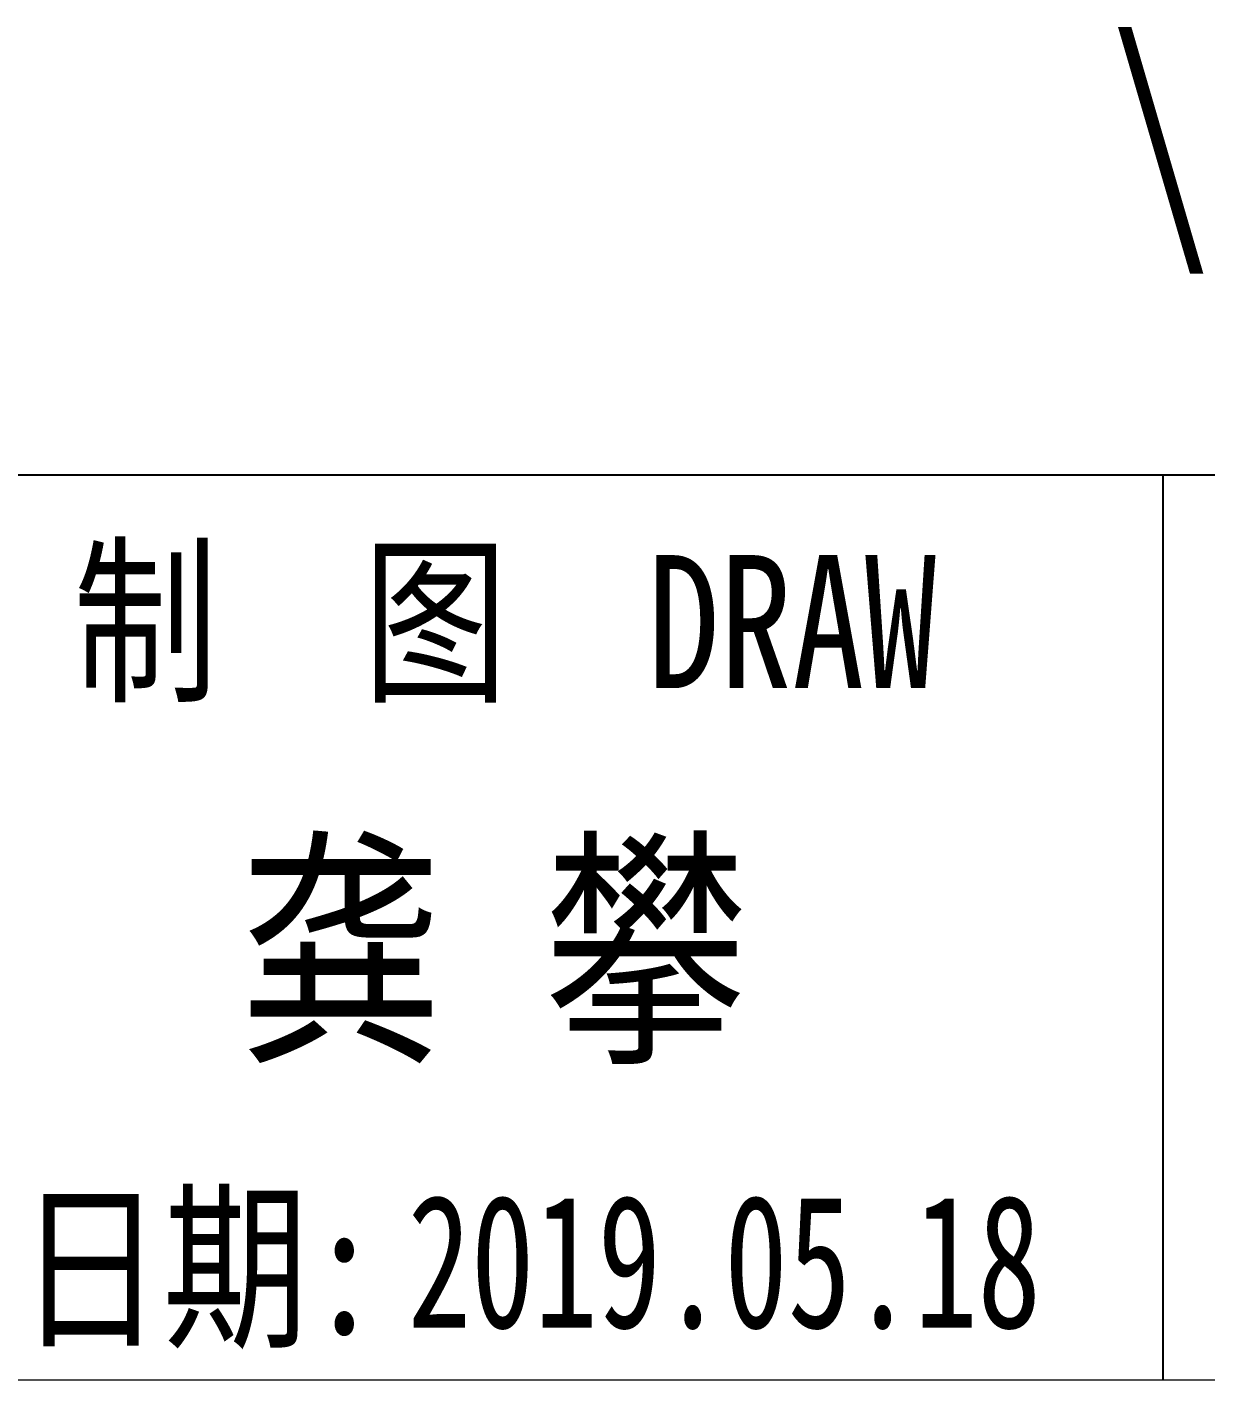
# Model space of a CAD drawing. Header units: millimetres. Extents: x -117902 to -117482, y -76972 to -76378.
# Drawn here: x -117645.24 to -117623.08, y -76958.75 to -76933.32 of the extents above; entities that cross this region are included whole.
import ezdxf
from ezdxf.enums import TextEntityAlignment as Align

# ---------------------------------------------------------------- set-up
doc = ezdxf.new("R2010")
doc.units = ezdxf.units.MM
doc.header["$LTSCALE"] = 0.5
doc.layers.add('图\\M+19E79\\M+195B6\\M+18E9A', color=7, linetype='Continuous')
doc.layers.add('表面处理', color=7, linetype='Continuous')
doc.layers.add('图框', color=7, linetype='Continuous', lineweight=18)
doc.styles.add('国标', font='simfang.ttf', dxfattribs={"width": 0.8})

# ---------------------------------------------------------------- blocks, each defined once
blk = doc.blocks.new('GZDEH零件A3图框V01版')
at = {"layer": '图\\M+19E79\\M+195B6\\M+18E9A', "color": 9}
for p, q in [((3181.99, -1815.961), (3092.49, -1815.961)), ((3135.83, -1815.961), (3135.83, -1832.961)), ((3135.83, -1815.961), (3135.83, -1832.961))]:
    blk.add_line(p, q, dxfattribs=at)
at = {"layer": '图框', "linetype": 'Continuous'}
blk.add_line((2882.49, -1832.961), (3272.49, -1832.961), dxfattribs=at)
at = {"layer": '图\\M+19E79\\M+195B6\\M+18E9A', "color": 9, "style": '国标', "width": 0.8}
for s, p in [('制  图', (3119.431, -1819.96)), ('日期:', (3117.713, -1832.097))]:
    blk.add_text(s, height=2.5, dxfattribs=at).set_placement(p, align=Align.CENTER)
blk.add_text(' DRAW', height=2.5, dxfattribs=at).set_placement((3124.776, -1819.96))
blk = doc.blocks.new('DEH A3')
at = {"layer": '图框'}
blk.add_blockref('GZDEH零件A3图框V01版', (-2857.49, 1846.461), dxfattribs=at)

msp = doc.modelspace()

# ---------------------------------------------------------------- block references
at = {"layer": '图框'}
msp.add_blockref('DEH A3', (-117902.23, -76972.247), dxfattribs=at)

# ---------------------------------------------------------------- texts
at = {"layer": '图\\M+19E79\\M+195B6\\M+18E9A', "color": 3, "style": '国标'}
for s, height, width, p in [('龚 攀', 3.5, 0.8, (-117641.252, -76952.43)), ('2019.05.18', 2.5, 0.7, (-117638.087, -76957.767))]:
    msp.add_text(s, height=height, dxfattribs=dict(at, width=width)).set_placement(p)
at = {"layer": '表面处理', "color": 3, "style": '国标', "width": 0.8}
msp.add_text('\\', height=3.5, dxfattribs=at).set_placement((-117623.93, -76937.104), align=Align.CENTER)

doc.saveas('drawing.dxf')
